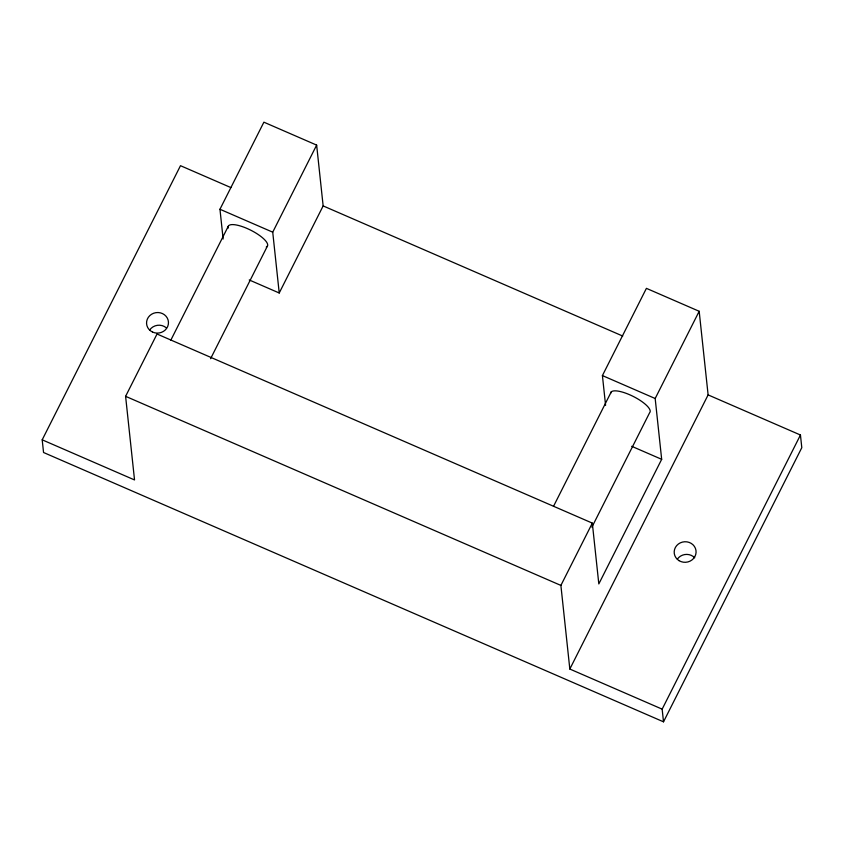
<?xml version="1.0" encoding="UTF-8"?>
<svg xmlns="http://www.w3.org/2000/svg" width="844" height="844" viewBox="0 0 844 844"><rect width="100%" height="100%" fill="white"/><g stroke="black" fill="none" stroke-linecap="round" stroke-linejoin="round"><path stroke-width="1.27" d="M605.591 405.342L602.416 375.58L646.409 288.353L699.18 311.278L708.116 394.897L800.45 435.008L801.8 447.679L663.511 721.82L43.55 452.5L42.2 439.829L180.489 165.688L230.855 187.568M42.2 439.829L134.534 479.941L125.598 396.321L157.026 334.013L592.319 523.111L598.818 583.932L661.675 459.315L655.176 398.505L699.18 311.278M223.143 239.021L219.957 209.259L263.887 122.18L316.648 145.105L323.147 205.915L279.227 292.995L249.244 279.965M170.741 340.322L228.26 226.297M279.227 292.995L272.728 232.174L316.648 145.105M210.589 358.7L267.527 245.847M553.495 506.379L611.225 391.922M663.511 721.82L662.16 709.15L569.827 669.039L560.891 585.419L592.319 523.111M591.887 527.194L649.627 412.727A21.933 6.541 26.8 0 0 632.736 396.174A21.933 6.541 26.8 0 0 610.623 393.526M569.827 669.039L708.116 394.897M662.16 709.15L800.45 435.008M323.147 205.915L622.714 336.049M219.957 209.259L272.728 232.174M602.416 375.58L655.176 398.505M631.692 446.297L661.675 459.315M125.598 396.321L560.891 585.419M228.228 228.091A21.933 6.541 26.8 0 1 250.499 230.064A21.933 6.541 26.8 0 1 266.261 247.039M149.578 330.141A10.961 10.276 -6.1 0 1 166.215 327.757M677.363 559.108A10.961 10.276 -6.1 0 1 694.717 557.789M152.521 332.04A10.961 10.276 -6.1 0 0 168.452 322.155A10.961 10.276 -6.1 0 0 151.561 314.253A10.961 10.276 -6.1 0 0 152.521 332.04M679.061 560.659A10.961 10.276 -6.1 0 0 696.068 552.535A10.961 10.276 -6.1 0 0 680.275 542.871A10.961 10.276 -6.1 0 0 679.061 560.659"/></g></svg>
